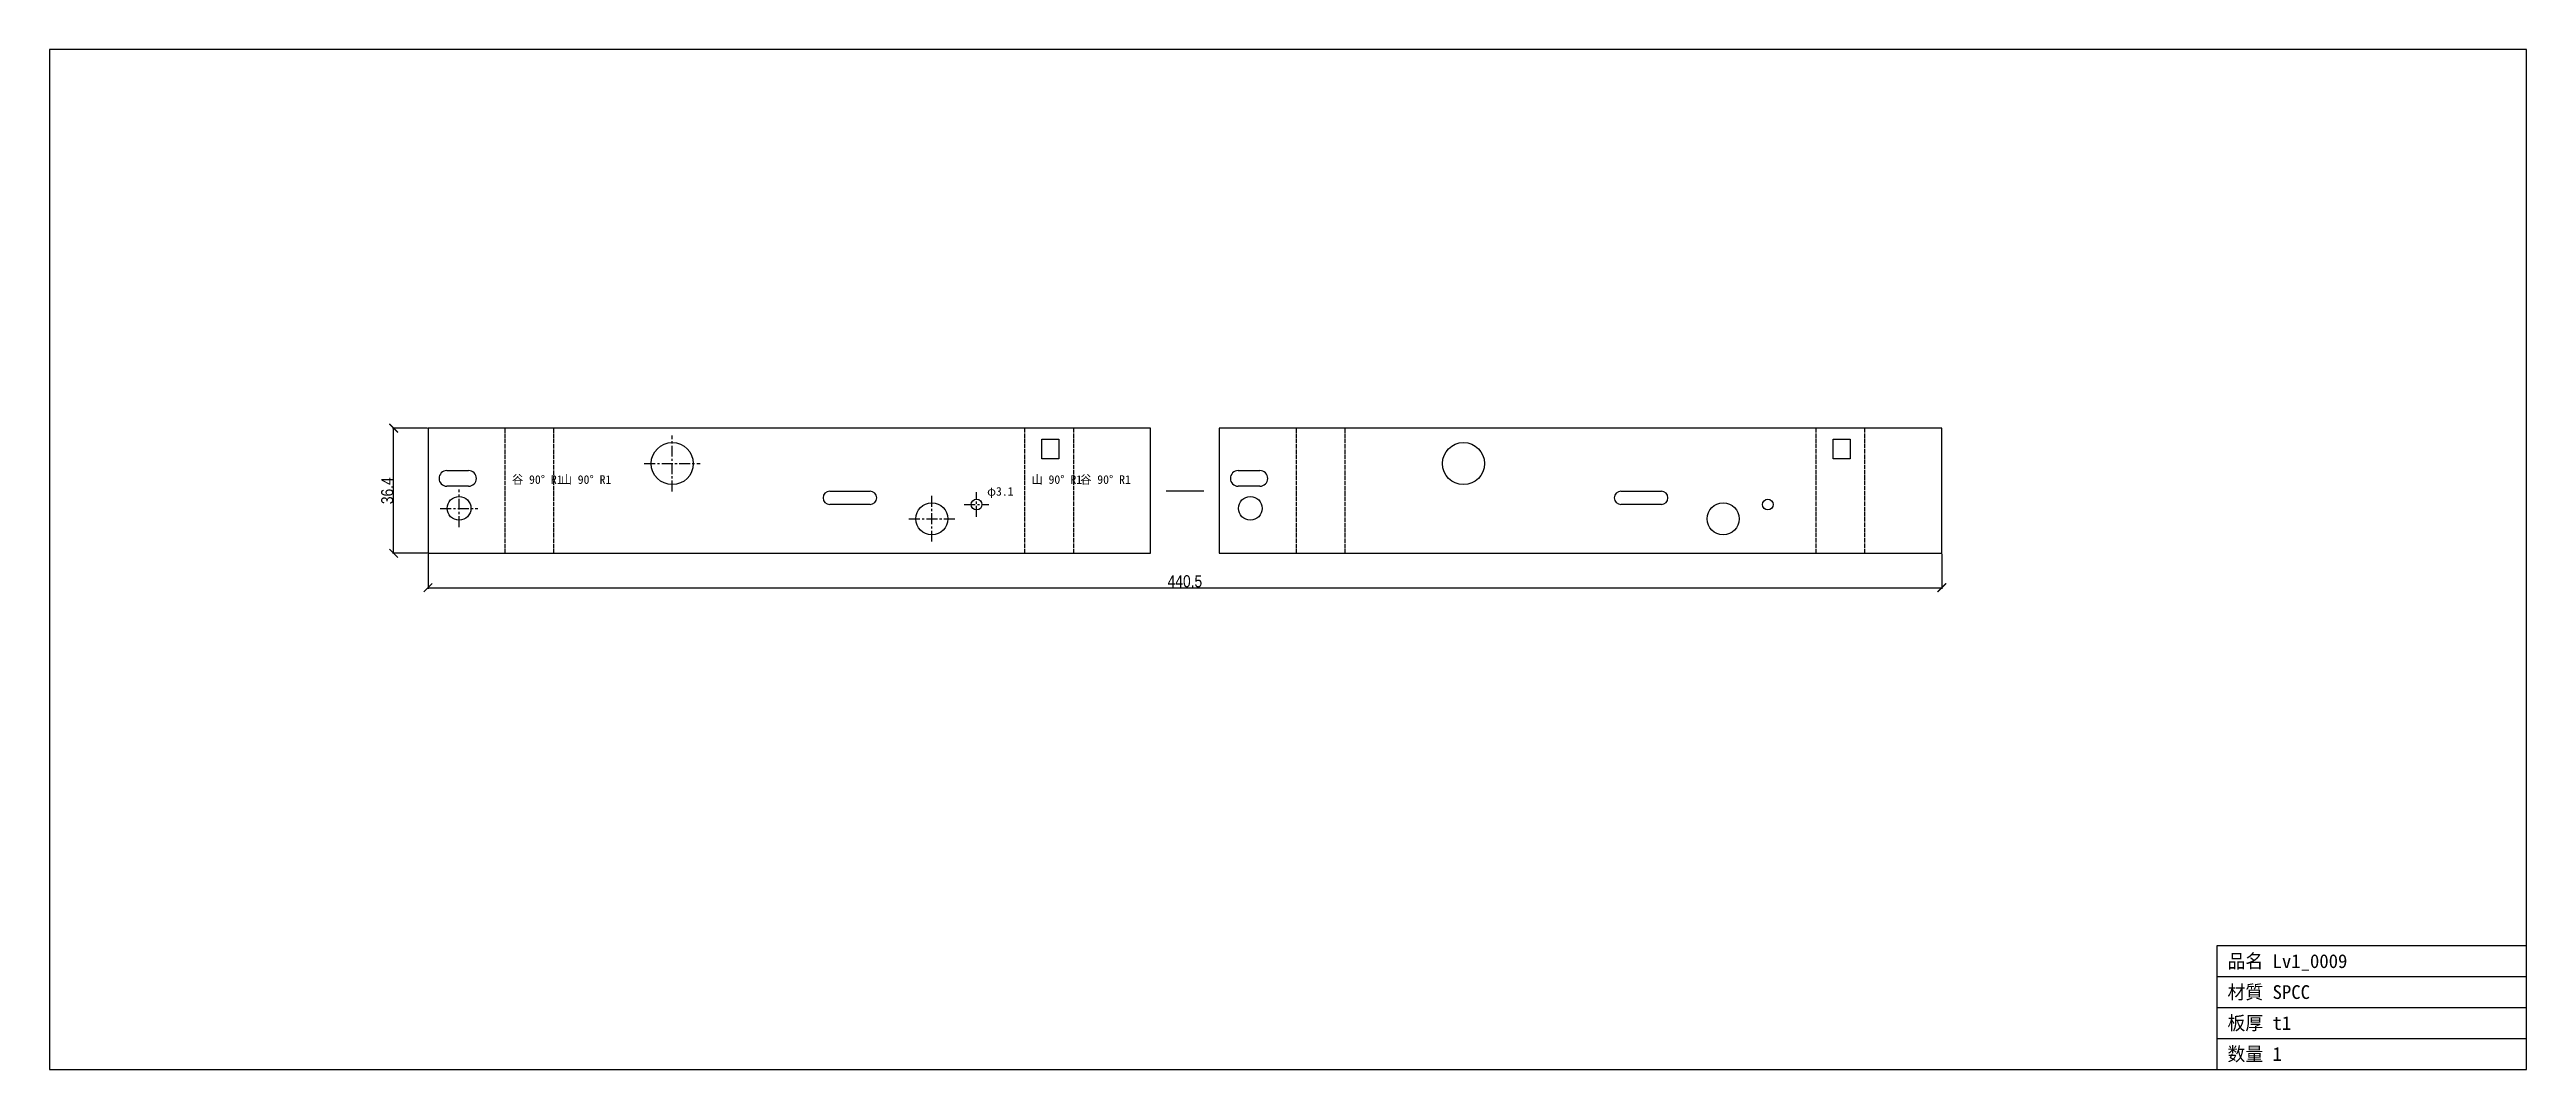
# Model space of a CAD drawing. Header units: millimetres. Extents: x -148 to 573, y -150 to 147.
import ezdxf

# ---------------------------------------------------------------- set-up
doc = ezdxf.new("R2010")
doc.units = ezdxf.units.MM
doc.linetypes.add('CENTER', pattern=[5.08, 3.175, -0.635, 0.635, -0.635])
doc.linetypes.add('DASHED', pattern=[1.524, 1.27, -0.254])
for name, color, linetype in [('ケガキ', 7, 'Continuous'), ('中心線', 7, 'Continuous'), ('図枠', 7, 'Continuous'), ('外形', 7, 'Continuous'), ('寸法', 7, 'Continuous'), ('文字', 7, 'Continuous'), ('曲げ線', 7, 'Continuous')]:
    doc.layers.add(name, color=color, linetype=linetype)
doc.styles.add('OpenSansCondensed-Light', font='OpenSansCondensed-Light.ttf')
doc.dimstyles.new('EZDXF', dxfattribs={"dimtxt": 0.25, "dimasz": 0.175, "dimexe": 0.375, "dimexo": 0.125, "dimgap": 0.1, "dimtad": 1, "dimlfac": 100, "dimzin": 12, "dimdsep": 46, "dimtxsty": 'OpenSansCondensed-Light', "dimblk": 'ARCHTICK', "dimcen": 2.5, "dimazin": 3, "dimtfac": 0.5, "dimtmove": 2, "dimatfit": 3})

# ---------------------------------------------------------------- blocks, each defined once
blk = doc.blocks.new('_ARCHTICK')
at = {"color": 0, "linetype": 'BYBLOCK', "const_width": 0.15}
blk.add_lwpolyline([(-0.5, -0.5), (0.5, 0.5)], dxfattribs=at)

msp = doc.modelspace()

# ---------------------------------------------------------------- linework, layer by layer
at = {"layer": 'ケガキ'}
msp.add_line((176.98, 18.2), (187.9, 18.2), dxfattribs=at)
at = {"layer": '中心線', "color": 1, "linetype": 'CENTER'}
for p, q in [((33.27, 17.97), (33.27, 34.24)), ((25.14, 26.1), (41.41, 26.1)), ((-28.76, 7.62), (-28.76, 18.54)), ((108.8, 3.39), (108.8, 16.69)), ((121.82, 10.62), (121.82, 17.76)), ((-34.22, 13.08), (-23.3, 13.08)), ((102.15, 10.04), (115.45, 10.04)), ((118.25, 14.19), (125.39, 14.19))]:
    msp.add_line(p, q, dxfattribs=at)
at = {"layer": '図枠'}
for p, q in [((572.8, 146.52), (-147.92, 146.52)), ((-147.92, 146.52), (-147.92, -150.12)), ((572.8, -150.12), (572.8, 146.52)), ((482.8, -150.12), (482.8, -114.12)), ((482.8, -114.12), (572.8, -114.12)), ((482.8, -123.12), (572.8, -123.12)), ((482.8, -132.12), (572.8, -132.12)), ((482.8, -141.12), (572.8, -141.12)), ((-147.92, -150.12), (572.8, -150.12))]:
    msp.add_line(p, q, dxfattribs=at)
at = {"layer": '外形'}
for p, q in [((172.44, 36.4), (-37.8, 36.4)), ((-37.8, 36.4), (-37.8, 0)), ((172.44, 0), (172.44, 36.4)), ((402.68, 36.4), (192.44, 36.4)), ((192.44, 36.4), (192.44, 0)), ((402.68, 0), (402.68, 36.4)), ((140.79, 33.17), (145.76, 33.17)), ((140.79, 27.5), (140.79, 33.17)), ((145.76, 33.17), (145.76, 27.5)), ((371.03, 33.17), (376, 33.17)), ((371.03, 27.5), (371.03, 33.17)), ((376, 33.17), (376, 27.5)), ((-32.31, 24.06), (-25.99, 24.06)), ((145.76, 27.5), (140.79, 27.5)), ((197.94, 24.06), (204.26, 24.06)), ((376, 27.5), (371.03, 27.5)), ((-25.99, 19.5), (-32.31, 19.5)), ((79.08, 18.06), (90.83, 18.06)), ((204.26, 19.5), (197.94, 19.5)), ((309.32, 18.06), (321.07, 18.06)), ((90.83, 14.2), (79.08, 14.2)), ((321.07, 14.2), (309.32, 14.2)), ((-37.8, 0), (172.44, 0)), ((192.44, 0), (402.68, 0))]:
    msp.add_line(p, q, dxfattribs=at)
for centre, radius in [((33.27, 26.1), 6.13), ((263.51, 26.1), 6.13), ((-28.76, 13.08), 3.46), ((108.8, 10.04), 4.65), ((121.82, 14.19), 1.57), ((201.48, 13.08), 3.46), ((339.05, 10.04), 4.65), ((352.06, 14.19), 1.57)]:
    msp.add_circle(centre, radius, dxfattribs=at)
for centre, radius, start, end in [((-32.31, 21.78), 2.28, 90, -90), ((-25.99, 21.78), 2.28, -90, 90), ((197.94, 21.78), 2.28, 90, -90), ((204.26, 21.78), 2.28, -90, 90), ((79.08, 16.13), 1.93, 90, -90), ((90.83, 16.13), 1.93, -90, 90), ((309.32, 16.13), 1.93, 90, -90), ((321.07, 16.13), 1.93, -90, 90)]:
    msp.add_arc(centre, radius, start, end, dxfattribs=at)
at = {"layer": '曲げ線', "color": 3, "linetype": 'DASHED'}
for p, q in [((-15.35, 0), (-15.35, 36.4)), ((-1.18, 0), (-1.18, 36.4)), ((135.81, 36.4), (135.81, 0)), ((149.99, 36.4), (149.99, 0)), ((214.89, 0), (214.89, 36.4)), ((229.06, 0), (229.06, 36.4)), ((366.05, 36.4), (366.05, 0)), ((380.23, 36.4), (380.23, 0))]:
    msp.add_line(p, q, dxfattribs=at)

# ---------------------------------------------------------------- texts
at = {"layer": '文字'}
for s, height, p in [('谷 90° R1', 2.5, (-13.35, 20.2)), ('山 90° R1', 2.5, (0.82, 20.2)), ('山 90° R1', 2.5, (137.81, 20.2)), ('谷 90° R1', 2.5, (151.99, 20.2)), ('φ3.1', 2.5, (124.89, 16.76)), ('品名 Lv1_0009', 4, (485.8, -120.62)), ('材質 SPCC', 4, (485.8, -129.62)), ('板厚 t1', 4, (485.8, -138.62)), ('数量 1', 4, (485.8, -147.62))]:
    msp.add_text(s, height=height, dxfattribs=at).set_placement(p)

# ---------------------------------------------------------------- dimensions: what is measured, and where the dimension line sits
at = {"layer": '寸法'}
msp.add_linear_dim(base=(-47.8, 0), p1=(-37.8, 0), p2=(-37.8, 36.4), angle=90, dimstyle='EZDXF', override={"dimtxt": 3.5, "dimasz": 2.5, "dimdec": 1, "dimlfac": 1}, dxfattribs=at).render()
msp.add_linear_dim(base=(-37.8, -10), p1=(-37.8, 0), p2=(402.68, 0), dimstyle='EZDXF', override={"dimtxt": 3.5, "dimasz": 2.5, "dimdec": 1, "dimlfac": 1}, dxfattribs=at).render()

doc.saveas('drawing.dxf')
